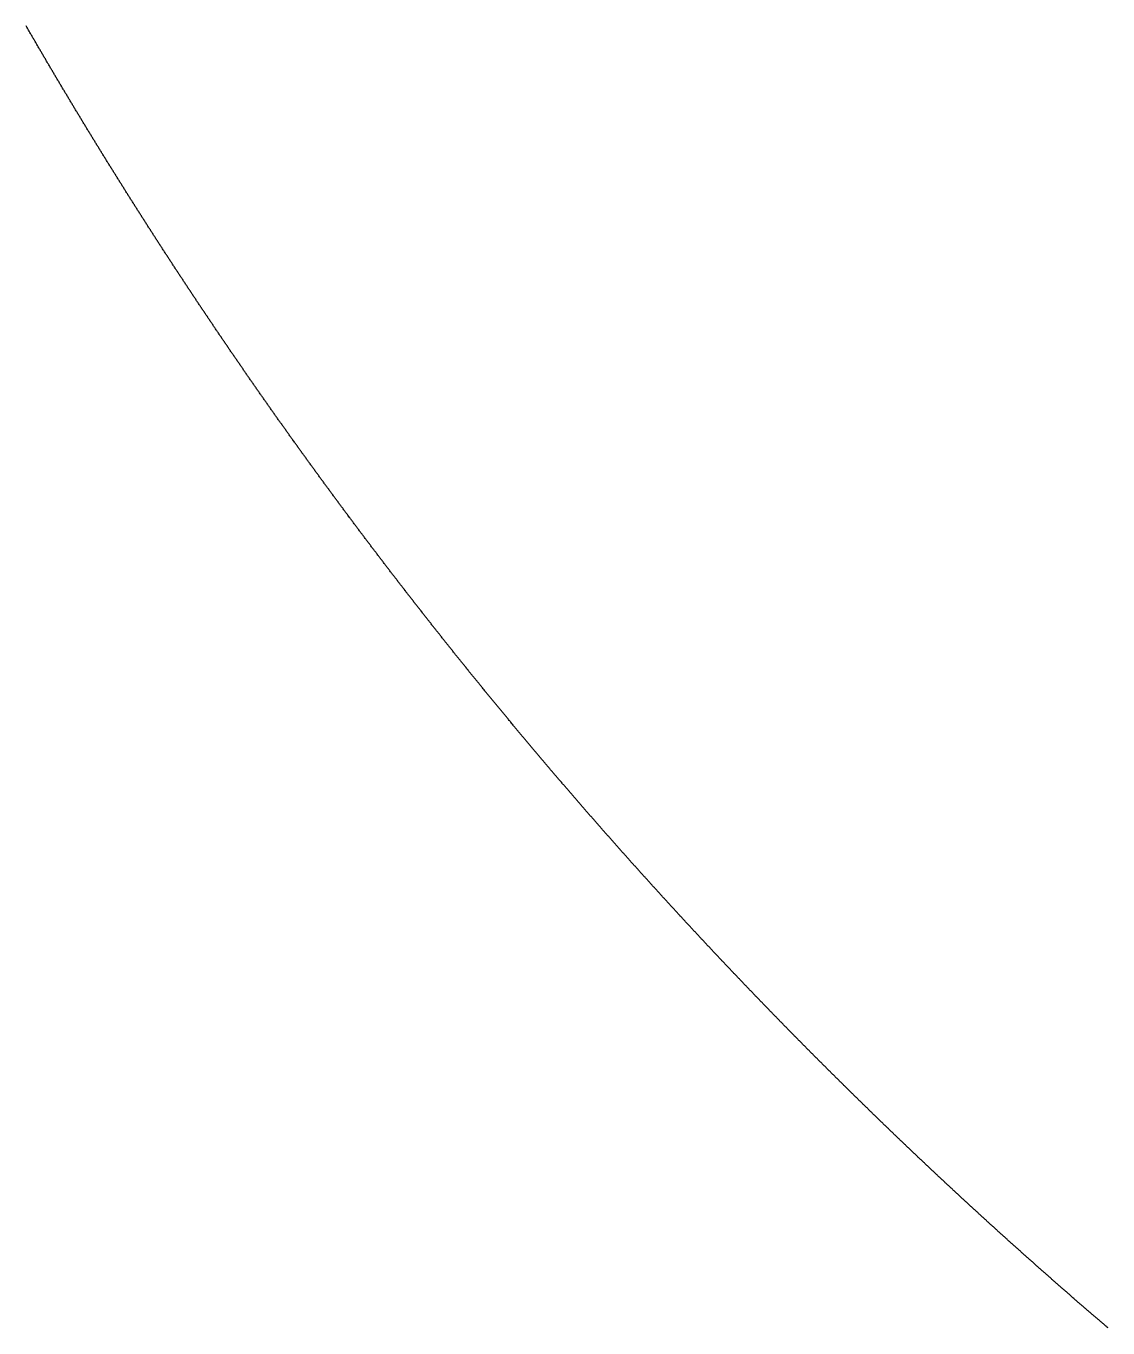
# Model space of a CAD drawing. Header units: metres. Extents: x -84 to 84, y -84 to 84.
# Drawn here: x -72.91 to -54.71, y -64.01 to -42.1 of the extents above; entities that cross this region are included whole.
import ezdxf

# ---------------------------------------------------------------- set-up
doc = ezdxf.new("R2010")
doc.units = ezdxf.units.M

msp = doc.modelspace()

# ---------------------------------------------------------------- linework, layer by layer
msp.add_lwpolyline([(-54.705, -64.008), (-54.716, -63.999), (-54.728, -63.989), (-54.739, -63.98), (-54.75, -63.97), (-54.761, -63.961), (-54.772, -63.951), (-54.783, -63.941), (-54.794, -63.932), (-54.806, -63.922), (-54.817, -63.913), (-54.828, -63.903), (-54.839, -63.894), (-54.85, -63.884), (-54.861, -63.874), (-54.873, -63.865), (-54.884, -63.855), (-54.895, -63.846), (-54.906, -63.836), (-54.917, -63.827), (-54.928, -63.817), (-54.939, -63.807), (-54.95, -63.798), (-54.962, -63.788), (-54.973, -63.779), (-54.984, -63.769), (-54.995, -63.76), (-55.006, -63.75), (-55.017, -63.74), (-55.028, -63.731), (-55.039, -63.721), (-55.051, -63.712), (-55.062, -63.702), (-55.073, -63.692), (-55.084, -63.683), (-55.095, -63.673), (-55.106, -63.664), (-55.117, -63.654), (-55.128, -63.644), (-55.139, -63.635), (-55.15, -63.625), (-55.162, -63.615), (-55.173, -63.606), (-55.184, -63.596), (-55.195, -63.587), (-55.206, -63.577), (-55.217, -63.567), (-55.228, -63.558), (-55.239, -63.548), (-55.25, -63.538), (-55.261, -63.529), (-55.272, -63.519), (-55.283, -63.51), (-55.295, -63.5), (-55.306, -63.49), (-55.317, -63.481), (-55.328, -63.471), (-55.339, -63.461), (-55.35, -63.452), (-55.361, -63.442), (-55.372, -63.432), (-55.383, -63.423), (-55.394, -63.413), (-55.405, -63.403), (-55.416, -63.394), (-55.427, -63.384), (-55.438, -63.374), (-55.449, -63.365), (-55.46, -63.355), (-55.472, -63.345), (-55.483, -63.336), (-55.494, -63.326), (-55.505, -63.316), (-55.516, -63.307), (-55.527, -63.297), (-55.538, -63.287), (-55.549, -63.278), (-55.56, -63.268), (-55.571, -63.258), (-55.582, -63.249), (-55.593, -63.239), (-55.604, -63.229), (-55.615, -63.219), (-55.626, -63.21), (-55.637, -63.2), (-55.648, -63.19), (-55.659, -63.181), (-55.67, -63.171), (-55.681, -63.161), (-55.692, -63.151), (-55.703, -63.142), (-55.714, -63.132), (-55.725, -63.122), (-55.736, -63.113), (-55.747, -63.103), (-55.758, -63.093), (-55.769, -63.083), (-55.78, -63.074), (-55.791, -63.064), (-55.802, -63.054), (-55.813, -63.045), (-55.824, -63.035), (-55.835, -63.025), (-55.846, -63.015), (-55.857, -63.006), (-55.868, -62.996), (-55.879, -62.986), (-55.89, -62.976), (-55.901, -62.967), (-55.912, -62.957), (-55.923, -62.947), (-55.934, -62.937), (-55.945, -62.928), (-55.956, -62.918), (-55.967, -62.908), (-55.978, -62.898), (-55.989, -62.889), (-56, -62.879), (-56.011, -62.869), (-56.022, -62.859), (-56.033, -62.849), (-56.044, -62.84), (-56.055, -62.83), (-56.066, -62.82), (-56.077, -62.81), (-56.088, -62.801), (-56.098, -62.791), (-56.109, -62.781), (-56.12, -62.771), (-56.131, -62.761), (-56.142, -62.752), (-56.153, -62.742), (-56.164, -62.732), (-56.175, -62.722), (-56.186, -62.712), (-56.197, -62.703), (-56.208, -62.693), (-56.219, -62.683), (-56.23, -62.673), (-56.241, -62.663), (-56.252, -62.654), (-56.263, -62.644), (-56.273, -62.634), (-56.284, -62.624), (-56.295, -62.614), (-56.306, -62.605), (-56.317, -62.595), (-56.328, -62.585), (-56.339, -62.575), (-56.35, -62.565), (-56.361, -62.555), (-56.372, -62.546), (-56.383, -62.536), (-56.394, -62.526), (-56.404, -62.516), (-56.415, -62.506), (-56.426, -62.496), (-56.437, -62.487), (-56.448, -62.477), (-56.459, -62.467), (-56.47, -62.457), (-56.481, -62.447), (-56.492, -62.437), (-56.502, -62.428), (-56.513, -62.418), (-56.524, -62.408), (-56.535, -62.398), (-56.546, -62.388), (-56.557, -62.378), (-56.568, -62.368), (-56.579, -62.358), (-56.59, -62.349), (-56.6, -62.339), (-56.611, -62.329), (-56.622, -62.319), (-56.633, -62.309), (-56.644, -62.299), (-56.655, -62.289), (-56.666, -62.279), (-56.676, -62.27), (-56.687, -62.26), (-56.698, -62.25), (-56.709, -62.24), (-56.72, -62.23), (-56.731, -62.22), (-56.742, -62.21), (-56.752, -62.2), (-56.763, -62.19), (-56.774, -62.181), (-56.785, -62.171), (-56.796, -62.161), (-56.807, -62.151), (-56.817, -62.141), (-56.828, -62.131), (-56.839, -62.121), (-56.85, -62.111), (-56.861, -62.101), (-56.872, -62.091), (-56.882, -62.081), (-56.893, -62.072), (-56.904, -62.062), (-56.915, -62.052), (-56.926, -62.042), (-56.937, -62.032), (-56.947, -62.022), (-56.958, -62.012), (-56.969, -62.002), (-56.98, -61.992), (-56.991, -61.982), (-57.001, -61.972), (-57.012, -61.962), (-57.023, -61.952), (-57.034, -61.942), (-57.045, -61.932), (-57.055, -61.922), (-57.066, -61.913), (-57.077, -61.903), (-57.088, -61.893), (-57.099, -61.883), (-57.109, -61.873), (-57.12, -61.863), (-57.131, -61.853), (-57.142, -61.843), (-57.153, -61.833), (-57.163, -61.823), (-57.174, -61.813), (-57.185, -61.803), (-57.196, -61.793), (-57.206, -61.783), (-57.217, -61.773), (-57.228, -61.763), (-57.239, -61.753), (-57.25, -61.743), (-57.26, -61.733), (-57.271, -61.723), (-57.282, -61.713), (-57.293, -61.703), (-57.303, -61.693), (-57.314, -61.683), (-57.325, -61.673), (-57.336, -61.663), (-57.346, -61.653), (-57.357, -61.643), (-57.368, -61.633), (-57.379, -61.623), (-57.389, -61.613), (-57.4, -61.603), (-57.411, -61.593), (-57.422, -61.583), (-57.432, -61.573), (-57.443, -61.563), (-57.454, -61.553), (-57.465, -61.543), (-57.475, -61.533), (-57.486, -61.523), (-57.497, -61.513), (-57.507, -61.503), (-57.518, -61.493), (-57.529, -61.483), (-57.54, -61.473), (-57.55, -61.463), (-57.561, -61.453), (-57.572, -61.443), (-57.583, -61.433), (-57.593, -61.423), (-57.604, -61.413), (-57.615, -61.403), (-57.625, -61.392), (-57.636, -61.382), (-57.647, -61.372), (-57.657, -61.362), (-57.668, -61.352), (-57.679, -61.342), (-57.69, -61.332), (-57.7, -61.322), (-57.711, -61.312), (-57.722, -61.302), (-57.732, -61.292), (-57.743, -61.282), (-57.754, -61.272), (-57.764, -61.262), (-57.775, -61.252), (-57.786, -61.241), (-57.796, -61.231), (-57.807, -61.221), (-57.818, -61.211), (-57.828, -61.201), (-57.839, -61.191), (-57.85, -61.181), (-57.86, -61.171), (-57.871, -61.161), (-57.882, -61.151), (-57.892, -61.141), (-57.903, -61.131), (-57.914, -61.12), (-57.924, -61.11), (-57.935, -61.1), (-57.946, -61.09), (-57.956, -61.08), (-57.967, -61.07), (-57.978, -61.06), (-57.988, -61.05), (-57.999, -61.04), (-58.01, -61.029), (-58.02, -61.019), (-58.031, -61.009), (-58.042, -60.999), (-58.052, -60.989), (-58.063, -60.979), (-58.073, -60.969), (-58.084, -60.959), (-58.095, -60.948), (-58.105, -60.938), (-58.116, -60.928), (-58.127, -60.918), (-58.137, -60.908), (-58.148, -60.898), (-58.158, -60.888), (-58.169, -60.877), (-58.18, -60.867), (-58.19, -60.857), (-58.201, -60.847), (-58.212, -60.837), (-58.222, -60.827), (-58.233, -60.817), (-58.243, -60.806), (-58.254, -60.796), (-58.265, -60.786), (-58.275, -60.776), (-58.286, -60.766), (-58.296, -60.756), (-58.307, -60.745), (-58.318, -60.735), (-58.328, -60.725), (-58.339, -60.715), (-58.349, -60.705), (-58.36, -60.695), (-58.37, -60.684), (-58.381, -60.674), (-58.392, -60.664), (-58.402, -60.654), (-58.413, -60.644), (-58.423, -60.633), (-58.434, -60.623), (-58.444, -60.613), (-58.455, -60.603), (-58.466, -60.593), (-58.476, -60.582), (-58.487, -60.572), (-58.497, -60.562), (-58.508, -60.552), (-58.518, -60.542), (-58.529, -60.531), (-58.54, -60.521), (-58.55, -60.511), (-58.561, -60.501), (-58.571, -60.491), (-58.582, -60.48), (-58.592, -60.47), (-58.603, -60.46), (-58.613, -60.45), (-58.624, -60.44), (-58.634, -60.429), (-58.645, -60.419), (-58.656, -60.409), (-58.666, -60.399), (-58.677, -60.388), (-58.687, -60.378), (-58.698, -60.368), (-58.708, -60.358), (-58.719, -60.347), (-58.729, -60.337), (-58.74, -60.327), (-58.75, -60.317), (-58.761, -60.306), (-58.771, -60.296), (-58.782, -60.286), (-58.792, -60.276), (-58.803, -60.265), (-58.813, -60.255), (-58.824, -60.245), (-58.834, -60.235), (-58.845, -60.224), (-58.855, -60.214), (-58.866, -60.204), (-58.876, -60.194), (-58.887, -60.183), (-58.897, -60.173), (-58.908, -60.163), (-58.918, -60.152), (-58.929, -60.142), (-58.939, -60.132), (-58.95, -60.122), (-58.96, -60.111), (-58.971, -60.101), (-58.981, -60.091), (-58.992, -60.081), (-59.002, -60.07), (-59.013, -60.06), (-59.023, -60.05), (-59.034, -60.039), (-59.044, -60.029), (-59.055, -60.019), (-59.065, -60.008), (-59.075, -59.998), (-59.086, -59.988), (-59.096, -59.978), (-59.107, -59.967), (-59.117, -59.957), (-59.128, -59.947), (-59.138, -59.936), (-59.149, -59.926), (-59.159, -59.916), (-59.17, -59.905), (-59.18, -59.895), (-59.19, -59.885), (-59.201, -59.874), (-59.211, -59.864), (-59.222, -59.854), (-59.232, -59.843), (-59.243, -59.833), (-59.253, -59.823), (-59.263, -59.812), (-59.274, -59.802), (-59.284, -59.792), (-59.295, -59.781), (-59.305, -59.771), (-59.316, -59.761), (-59.326, -59.75), (-59.336, -59.74), (-59.347, -59.73), (-59.357, -59.719), (-59.368, -59.709), (-59.378, -59.699), (-59.389, -59.688), (-59.399, -59.678), (-59.409, -59.667), (-59.42, -59.657), (-59.43, -59.647), (-59.441, -59.636), (-59.451, -59.626), (-59.461, -59.616), (-59.472, -59.605), (-59.482, -59.595), (-59.493, -59.585), (-59.503, -59.574), (-59.513, -59.564), (-59.524, -59.553), (-59.534, -59.543), (-59.544, -59.533), (-59.555, -59.522), (-59.565, -59.512), (-59.576, -59.501), (-59.586, -59.491), (-59.596, -59.481), (-59.607, -59.47), (-59.617, -59.46), (-59.627, -59.449), (-59.638, -59.439), (-59.648, -59.429), (-59.659, -59.418), (-59.669, -59.408), (-59.679, -59.397), (-59.69, -59.387), (-59.7, -59.377), (-59.71, -59.366), (-59.721, -59.356), (-59.731, -59.345), (-59.741, -59.335), (-59.752, -59.325), (-59.762, -59.314), (-59.772, -59.304), (-59.783, -59.293), (-59.793, -59.283), (-59.803, -59.272), (-59.814, -59.262), (-59.824, -59.252), (-59.834, -59.241), (-59.845, -59.231), (-59.855, -59.22), (-59.865, -59.21), (-59.876, -59.199), (-59.886, -59.189), (-59.896, -59.178), (-59.907, -59.168), (-59.917, -59.158), (-59.927, -59.147), (-59.938, -59.137), (-59.948, -59.126), (-59.958, -59.116), (-59.969, -59.105), (-59.979, -59.095), (-59.989, -59.084), (-59.999, -59.074), (-60.01, -59.063), (-60.02, -59.053), (-60.03, -59.043), (-60.041, -59.032), (-60.051, -59.022), (-60.061, -59.011), (-60.072, -59.001), (-60.082, -58.99), (-60.092, -58.98), (-60.102, -58.969), (-60.113, -58.959), (-60.123, -58.948), (-60.133, -58.938), (-60.143, -58.927), (-60.154, -58.917), (-60.164, -58.906), (-60.174, -58.896), (-60.185, -58.885), (-60.195, -58.875), (-60.205, -58.864), (-60.215, -58.854), (-60.226, -58.843), (-60.236, -58.833), (-60.246, -58.822), (-60.256, -58.812), (-60.267, -58.801), (-60.277, -58.791), (-60.287, -58.78), (-60.297, -58.77), (-60.308, -58.759), (-60.318, -58.749), (-60.328, -58.738), (-60.338, -58.728), (-60.349, -58.717), (-60.359, -58.707), (-60.369, -58.696), (-60.379, -58.685), (-60.39, -58.675), (-60.4, -58.664), (-60.41, -58.654), (-60.42, -58.643), (-60.43, -58.633), (-60.441, -58.622), (-60.451, -58.612), (-60.461, -58.601), (-60.471, -58.591), (-60.482, -58.58), (-60.492, -58.57), (-60.502, -58.559), (-60.512, -58.548), (-60.522, -58.538), (-60.533, -58.527), (-60.543, -58.517), (-60.553, -58.506), (-60.563, -58.496), (-60.573, -58.485), (-60.584, -58.474), (-60.594, -58.464), (-60.604, -58.453), (-60.614, -58.443), (-60.624, -58.432), (-60.635, -58.422), (-60.645, -58.411), (-60.655, -58.4), (-60.665, -58.39), (-60.675, -58.379), (-60.685, -58.369), (-60.696, -58.358), (-60.706, -58.348), (-60.716, -58.337), (-60.726, -58.326), (-60.736, -58.316), (-60.747, -58.305), (-60.757, -58.295), (-60.767, -58.284), (-60.777, -58.273), (-60.787, -58.263), (-60.797, -58.252), (-60.807, -58.242), (-60.818, -58.231), (-60.828, -58.22), (-60.838, -58.21), (-60.848, -58.199), (-60.858, -58.189), (-60.868, -58.178), (-60.879, -58.167), (-60.889, -58.157), (-60.899, -58.146), (-60.909, -58.135), (-60.919, -58.125), (-60.929, -58.114), (-60.939, -58.104), (-60.949, -58.093), (-60.96, -58.082), (-60.97, -58.072), (-60.98, -58.061), (-60.99, -58.05), (-61, -58.04), (-61.01, -58.029), (-61.02, -58.018), (-61.03, -58.008), (-61.041, -57.997), (-61.051, -57.987), (-61.061, -57.976), (-61.071, -57.965), (-61.081, -57.955), (-61.091, -57.944), (-61.101, -57.933), (-61.111, -57.923), (-61.121, -57.912), (-61.132, -57.901), (-61.142, -57.891), (-61.152, -57.88), (-61.162, -57.869), (-61.172, -57.859), (-61.182, -57.848), (-61.192, -57.837), (-61.202, -57.827), (-61.212, -57.816), (-61.222, -57.805), (-61.232, -57.795), (-61.242, -57.784), (-61.253, -57.773), (-61.263, -57.762), (-61.273, -57.752), (-61.283, -57.741), (-61.293, -57.73), (-61.303, -57.72), (-61.313, -57.709), (-61.323, -57.698), (-61.333, -57.688), (-61.343, -57.677), (-61.353, -57.666), (-61.363, -57.656), (-61.373, -57.645), (-61.383, -57.634), (-61.393, -57.623), (-61.403, -57.613), (-61.413, -57.602), (-61.424, -57.591), (-61.434, -57.581), (-61.444, -57.57), (-61.454, -57.559), (-61.464, -57.548), (-61.474, -57.538), (-61.484, -57.527), (-61.494, -57.516), (-61.504, -57.506), (-61.514, -57.495), (-61.524, -57.484), (-61.534, -57.473), (-61.544, -57.463), (-61.554, -57.452), (-61.564, -57.441), (-61.574, -57.43), (-61.584, -57.42), (-61.594, -57.409), (-61.604, -57.398), (-61.614, -57.387), (-61.624, -57.377), (-61.634, -57.366), (-61.644, -57.355), (-61.654, -57.344), (-61.664, -57.334), (-61.674, -57.323), (-61.684, -57.312), (-61.694, -57.301), (-61.704, -57.291), (-61.714, -57.28), (-61.724, -57.269), (-61.734, -57.258), (-61.744, -57.248), (-61.754, -57.237), (-61.764, -57.226), (-61.774, -57.215), (-61.784, -57.204), (-61.794, -57.194), (-61.804, -57.183), (-61.814, -57.172), (-61.824, -57.161), (-61.834, -57.151), (-61.844, -57.14), (-61.854, -57.129), (-61.864, -57.118), (-61.873, -57.107), (-61.883, -57.097), (-61.893, -57.086), (-61.903, -57.075), (-61.913, -57.064), (-61.923, -57.053), (-61.933, -57.043), (-61.943, -57.032), (-61.953, -57.021), (-61.963, -57.01), (-61.973, -56.999), (-61.983, -56.989), (-61.993, -56.978), (-62.003, -56.967), (-62.013, -56.956), (-62.023, -56.945), (-62.033, -56.934), (-62.042, -56.924), (-62.052, -56.913), (-62.062, -56.902), (-62.072, -56.891), (-62.082, -56.88), (-62.092, -56.87), (-62.102, -56.859), (-62.112, -56.848), (-62.122, -56.837), (-62.132, -56.826), (-62.142, -56.815), (-62.152, -56.805), (-62.161, -56.794), (-62.171, -56.783), (-62.181, -56.772), (-62.191, -56.761), (-62.201, -56.75), (-62.211, -56.739), (-62.221, -56.729), (-62.231, -56.718), (-62.241, -56.707), (-62.25, -56.696), (-62.26, -56.685), (-62.27, -56.674), (-62.28, -56.663), (-62.29, -56.653), (-62.3, -56.642), (-62.31, -56.631), (-62.32, -56.62), (-62.33, -56.609), (-62.339, -56.598), (-62.349, -56.587), (-62.359, -56.576), (-62.369, -56.566), (-62.379, -56.555), (-62.389, -56.544), (-62.399, -56.533), (-62.408, -56.522), (-62.418, -56.511), (-62.428, -56.5), (-62.438, -56.489), (-62.448, -56.479), (-62.458, -56.468), (-62.468, -56.457), (-62.477, -56.446), (-62.487, -56.435), (-62.497, -56.424), (-62.507, -56.413), (-62.517, -56.402), (-62.527, -56.391), (-62.536, -56.38), (-62.546, -56.369), (-62.556, -56.359), (-62.566, -56.348), (-62.576, -56.337), (-62.585, -56.326), (-62.595, -56.315), (-62.605, -56.304), (-62.615, -56.293), (-62.625, -56.282), (-62.635, -56.271), (-62.644, -56.26), (-62.654, -56.249), (-62.664, -56.238), (-62.674, -56.228), (-62.684, -56.217), (-62.693, -56.206), (-62.703, -56.195), (-62.713, -56.184), (-62.723, -56.173), (-62.733, -56.162), (-62.742, -56.151), (-62.752, -56.14), (-62.762, -56.129), (-62.772, -56.118), (-62.782, -56.107), (-62.791, -56.096), (-62.801, -56.085), (-62.811, -56.074), (-62.821, -56.063), (-62.83, -56.052), (-62.84, -56.041), (-62.85, -56.03), (-62.86, -56.019), (-62.869, -56.009), (-62.879, -55.998), (-62.889, -55.987), (-62.899, -55.976), (-62.909, -55.965), (-62.918, -55.954), (-62.928, -55.943), (-62.938, -55.932), (-62.948, -55.921), (-62.957, -55.91), (-62.967, -55.899), (-62.977, -55.888), (-62.987, -55.877), (-62.996, -55.866), (-63.006, -55.855), (-63.016, -55.844), (-63.025, -55.833), (-63.035, -55.822), (-63.045, -55.811), (-63.055, -55.8), (-63.064, -55.789), (-63.074, -55.778), (-63.084, -55.767), (-63.094, -55.756), (-63.103, -55.745), (-63.113, -55.734), (-63.123, -55.723), (-63.132, -55.712), (-63.142, -55.701), (-63.152, -55.69), (-63.162, -55.679), (-63.171, -55.668), (-63.181, -55.657), (-63.191, -55.646), (-63.2, -55.635), (-63.21, -55.624), (-63.22, -55.613), (-63.229, -55.602), (-63.239, -55.591), (-63.249, -55.58), (-63.259, -55.568), (-63.268, -55.557), (-63.278, -55.546), (-63.288, -55.535), (-63.297, -55.524), (-63.307, -55.513), (-63.317, -55.502), (-63.326, -55.491), (-63.336, -55.48), (-63.346, -55.469), (-63.355, -55.458), (-63.365, -55.447), (-63.375, -55.436), (-63.384, -55.425), (-63.394, -55.414), (-63.404, -55.403), (-63.413, -55.392), (-63.423, -55.381), (-63.433, -55.37), (-63.442, -55.359), (-63.452, -55.347), (-63.462, -55.336), (-63.471, -55.325), (-63.481, -55.314), (-63.491, -55.303), (-63.5, -55.292), (-63.51, -55.281), (-63.519, -55.27), (-63.529, -55.259), (-63.539, -55.248), (-63.548, -55.237), (-63.558, -55.226), (-63.568, -55.215), (-63.577, -55.203), (-63.587, -55.192), (-63.596, -55.181), (-63.606, -55.17), (-63.616, -55.159), (-63.625, -55.148), (-63.635, -55.137), (-63.645, -55.126), (-63.654, -55.115), (-63.664, -55.104), (-63.673, -55.092), (-63.683, -55.081), (-63.693, -55.07), (-63.702, -55.059), (-63.712, -55.048), (-63.721, -55.037), (-63.731, -55.026), (-63.741, -55.015), (-63.75, -55.004), (-63.76, -54.992), (-63.769, -54.981), (-63.779, -54.97), (-63.788, -54.959), (-63.798, -54.948), (-63.808, -54.937), (-63.817, -54.926), (-63.827, -54.915), (-63.836, -54.903), (-63.846, -54.892), (-63.856, -54.881), (-63.865, -54.87), (-63.875, -54.859), (-63.884, -54.848), (-63.894, -54.837), (-63.903, -54.825), (-63.913, -54.814), (-63.922, -54.803), (-63.932, -54.792), (-63.942, -54.781), (-63.951, -54.77), (-63.961, -54.758), (-63.97, -54.747), (-63.98, -54.736), (-63.989, -54.725), (-63.999, -54.714), (-64.008, -54.703), (-64.018, -54.692), (-64.027, -54.68), (-64.037, -54.669), (-64.046, -54.658), (-64.056, -54.647), (-64.066, -54.636), (-64.075, -54.624), (-64.085, -54.613), (-64.094, -54.602), (-64.104, -54.591), (-64.113, -54.58), (-64.123, -54.569), (-64.132, -54.557), (-64.142, -54.546), (-64.151, -54.535), (-64.161, -54.524), (-64.17, -54.513), (-64.18, -54.501), (-64.189, -54.49), (-64.199, -54.479), (-64.208, -54.468), (-64.218, -54.457), (-64.227, -54.445), (-64.237, -54.434), (-64.246, -54.423), (-64.256, -54.412), (-64.265, -54.401), (-64.275, -54.389), (-64.284, -54.378), (-64.294, -54.367), (-64.303, -54.356), (-64.313, -54.345), (-64.322, -54.333), (-64.331, -54.322), (-64.341, -54.311), (-64.35, -54.3), (-64.36, -54.288), (-64.369, -54.277), (-64.379, -54.266), (-64.388, -54.255), (-64.398, -54.243), (-64.407, -54.232), (-64.417, -54.221), (-64.426, -54.21), (-64.436, -54.199), (-64.445, -54.187), (-64.454, -54.176), (-64.464, -54.165), (-64.473, -54.154), (-64.483, -54.142), (-64.492, -54.131), (-64.502, -54.12), (-64.511, -54.109), (-64.52, -54.097), (-64.53, -54.086), (-64.539, -54.075), (-64.549, -54.064), (-64.558, -54.052), (-64.568, -54.041), (-64.577, -54.03), (-64.586, -54.018), (-64.596, -54.007), (-64.605, -53.996), (-64.615, -53.985), (-64.624, -53.973), (-64.634, -53.962), (-64.643, -53.951), (-64.652, -53.94), (-64.662, -53.928), (-64.671, -53.917), (-64.681, -53.906), (-64.69, -53.894), (-64.699, -53.883), (-64.709, -53.872), (-64.718, -53.861), (-64.727, -53.849), (-64.737, -53.838), (-64.746, -53.827), (-64.756, -53.815), (-64.765, -53.804), (-64.774, -53.793), (-64.784, -53.782), (-64.793, -53.77), (-64.803, -53.759), (-64.812, -53.748), (-64.821, -53.736), (-64.831, -53.725), (-64.84, -53.714), (-64.849, -53.702), (-64.859, -53.691), (-64.868, -53.68), (-64.877, -53.668), (-64.887, -53.657), (-64.896, -53.646), (-64.905, -53.634), (-64.915, -53.623), (-64.924, -53.612), (-64.934, -53.601), (-64.943, -53.589), (-64.952, -53.578), (-64.962, -53.567), (-64.971, -53.555), (-64.98, -53.544), (-64.99, -53.533), (-64.999, -53.521), (-65.008, -53.51), (-65.018, -53.498), (-65.027, -53.487), (-65.036, -53.476), (-65.046, -53.464), (-65.055, -53.453), (-65.064, -53.442), (-65.073, -53.43), (-65.083, -53.419), (-65.092, -53.408), (-65.101, -53.396), (-65.111, -53.385), (-65.12, -53.374), (-65.129, -53.362), (-65.139, -53.351), (-65.148, -53.34), (-65.157, -53.328), (-65.167, -53.317), (-65.176, -53.305), (-65.185, -53.294), (-65.194, -53.283), (-65.204, -53.271), (-65.213, -53.26), (-65.222, -53.249), (-65.232, -53.237), (-65.241, -53.226), (-65.25, -53.214), (-65.259, -53.203), (-65.269, -53.192), (-65.278, -53.18), (-65.287, -53.169), (-65.296, -53.158), (-65.306, -53.146), (-65.315, -53.135), (-65.324, -53.123), (-65.334, -53.112), (-65.343, -53.101), (-65.352, -53.089), (-65.361, -53.078), (-65.371, -53.066), (-65.38, -53.055), (-65.389, -53.044), (-65.398, -53.032), (-65.408, -53.021), (-65.417, -53.009), (-65.426, -52.998), (-65.435, -52.986), (-65.444, -52.975), (-65.454, -52.964), (-65.463, -52.952), (-65.472, -52.941), (-65.481, -52.929), (-65.491, -52.918), (-65.5, -52.907), (-65.509, -52.895), (-65.518, -52.884), (-65.527, -52.872), (-65.537, -52.861), (-65.546, -52.849), (-65.555, -52.838), (-65.564, -52.826), (-65.574, -52.815), (-65.583, -52.804), (-65.592, -52.792), (-65.601, -52.781), (-65.61, -52.769), (-65.62, -52.758), (-65.629, -52.746), (-65.638, -52.735), (-65.647, -52.723), (-65.656, -52.712), (-65.666, -52.701), (-65.675, -52.689), (-65.684, -52.678), (-65.693, -52.666), (-65.702, -52.655), (-65.711, -52.643), (-65.721, -52.632), (-65.73, -52.62), (-65.739, -52.609), (-65.748, -52.597), (-65.757, -52.586), (-65.766, -52.574), (-65.776, -52.563), (-65.785, -52.552), (-65.794, -52.54), (-65.803, -52.529), (-65.812, -52.517), (-65.821, -52.506), (-65.831, -52.494), (-65.84, -52.483), (-65.849, -52.471), (-65.858, -52.46), (-65.867, -52.448), (-65.876, -52.437), (-65.885, -52.425), (-65.895, -52.414), (-65.904, -52.402), (-65.913, -52.391), (-65.922, -52.379), (-65.931, -52.368), (-65.94, -52.356), (-65.949, -52.345), (-65.958, -52.333), (-65.968, -52.322), (-65.977, -52.31), (-65.986, -52.299), (-65.995, -52.287), (-66.004, -52.276), (-66.013, -52.264), (-66.022, -52.253), (-66.031, -52.241), (-66.041, -52.23), (-66.05, -52.218), (-66.059, -52.207), (-66.068, -52.195), (-66.077, -52.183), (-66.086, -52.172), (-66.095, -52.16), (-66.104, -52.149), (-66.113, -52.137), (-66.122, -52.126), (-66.131, -52.114), (-66.141, -52.103), (-66.15, -52.091), (-66.159, -52.08), (-66.168, -52.068), (-66.177, -52.057), (-66.186, -52.045), (-66.195, -52.034), (-66.204, -52.022), (-66.213, -52.01), (-66.222, -51.999), (-66.231, -51.987), (-66.24, -51.976), (-66.249, -51.964), (-66.258, -51.953), (-66.267, -51.941), (-66.277, -51.93), (-66.286, -51.918), (-66.295, -51.906), (-66.304, -51.895), (-66.313, -51.883), (-66.322, -51.872), (-66.331, -51.86), (-66.34, -51.849), (-66.349, -51.837), (-66.358, -51.825), (-66.367, -51.814), (-66.376, -51.802), (-66.385, -51.791), (-66.394, -51.779), (-66.403, -51.767), (-66.412, -51.756), (-66.421, -51.744), (-66.43, -51.733), (-66.439, -51.721), (-66.448, -51.71), (-66.457, -51.698), (-66.466, -51.686), (-66.475, -51.675), (-66.484, -51.663), (-66.493, -51.652), (-66.502, -51.64), (-66.511, -51.628), (-66.52, -51.617), (-66.529, -51.605), (-66.538, -51.594), (-66.547, -51.582), (-66.556, -51.57), (-66.565, -51.559), (-66.574, -51.547), (-66.583, -51.535), (-66.592, -51.524), (-66.601, -51.512), (-66.61, -51.501), (-66.619, -51.489), (-66.628, -51.477), (-66.637, -51.466), (-66.646, -51.454), (-66.655, -51.443), (-66.664, -51.431), (-66.673, -51.419), (-66.682, -51.408), (-66.691, -51.396), (-66.7, -51.384), (-66.709, -51.373), (-66.718, -51.361), (-66.727, -51.349), (-66.736, -51.338), (-66.745, -51.326), (-66.753, -51.315), (-66.762, -51.303), (-66.771, -51.291), (-66.78, -51.28), (-66.789, -51.268), (-66.798, -51.256), (-66.807, -51.245), (-66.816, -51.233), (-66.825, -51.221), (-66.834, -51.21), (-66.843, -51.198), (-66.852, -51.186), (-66.861, -51.175), (-66.87, -51.163), (-66.878, -51.151), (-66.887, -51.14), (-66.896, -51.128), (-66.905, -51.116), (-66.914, -51.105), (-66.923, -51.093), (-66.932, -51.081), (-66.941, -51.07), (-66.95, -51.058), (-66.959, -51.046), (-66.968, -51.035), (-66.976, -51.023), (-66.985, -51.011), (-66.994, -51), (-67.003, -50.988), (-67.012, -50.976), (-67.021, -50.964), (-67.03, -50.953), (-67.039, -50.941), (-67.048, -50.929), (-67.056, -50.918), (-67.065, -50.906), (-67.074, -50.894), (-67.083, -50.883), (-67.092, -50.871), (-67.101, -50.859), (-67.11, -50.847), (-67.118, -50.836), (-67.127, -50.824), (-67.136, -50.812), (-67.145, -50.801), (-67.154, -50.789), (-67.163, -50.777), (-67.172, -50.765), (-67.18, -50.754), (-67.189, -50.742), (-67.198, -50.73), (-67.207, -50.719), (-67.216, -50.707), (-67.225, -50.695), (-67.233, -50.683), (-67.242, -50.672), (-67.251, -50.66), (-67.26, -50.648), (-67.269, -50.636), (-67.278, -50.625), (-67.286, -50.613), (-67.295, -50.601), (-67.304, -50.59), (-67.313, -50.578), (-67.322, -50.566), (-67.331, -50.554), (-67.339, -50.543), (-67.348, -50.531), (-67.357, -50.519), (-67.366, -50.507), (-67.375, -50.496), (-67.383, -50.484), (-67.392, -50.472), (-67.401, -50.46), (-67.41, -50.449), (-67.419, -50.437), (-67.427, -50.425), (-67.436, -50.413), (-67.445, -50.401), (-67.454, -50.39), (-67.462, -50.378), (-67.471, -50.366), (-67.48, -50.354), (-67.489, -50.343), (-67.498, -50.331), (-67.506, -50.319), (-67.515, -50.307), (-67.524, -50.296), (-67.533, -50.284), (-67.541, -50.272), (-67.55, -50.26), (-67.559, -50.248), (-67.568, -50.237), (-67.576, -50.225), (-67.585, -50.213), (-67.594, -50.201), (-67.603, -50.189), (-67.611, -50.178), (-67.62, -50.166), (-67.629, -50.154), (-67.638, -50.142), (-67.646, -50.13), (-67.655, -50.119), (-67.664, -50.107), (-67.673, -50.095), (-67.681, -50.083), (-67.69, -50.071), (-67.699, -50.06), (-67.708, -50.048), (-67.716, -50.036), (-67.725, -50.024), (-67.734, -50.012), (-67.742, -50.001), (-67.751, -49.989), (-67.76, -49.977), (-67.769, -49.965), (-67.777, -49.953), (-67.786, -49.941), (-67.795, -49.93), (-67.803, -49.918), (-67.812, -49.906), (-67.821, -49.894), (-67.829, -49.882), (-67.838, -49.87), (-67.847, -49.859), (-67.856, -49.847), (-67.856, -49.847), (-67.864, -49.835), (-67.873, -49.823), (-67.882, -49.811), (-67.89, -49.799), (-67.899, -49.788), (-67.908, -49.776), (-67.916, -49.764), (-67.925, -49.752), (-67.934, -49.74), (-67.942, -49.728), (-67.951, -49.717), (-67.96, -49.705), (-67.968, -49.693), (-67.977, -49.681), (-67.986, -49.669), (-67.994, -49.657), (-68.003, -49.645), (-68.011, -49.634), (-68.02, -49.622), (-68.029, -49.61), (-68.037, -49.598), (-68.046, -49.586), (-68.055, -49.574), (-68.063, -49.562), (-68.072, -49.551), (-68.081, -49.539), (-68.089, -49.527), (-68.098, -49.515), (-68.106, -49.503), (-68.115, -49.491), (-68.124, -49.479), (-68.132, -49.467), (-68.141, -49.456), (-68.15, -49.444), (-68.158, -49.432), (-68.167, -49.42), (-68.175, -49.408), (-68.184, -49.396), (-68.193, -49.384), (-68.201, -49.372), (-68.21, -49.36), (-68.218, -49.349), (-68.227, -49.337), (-68.236, -49.325), (-68.244, -49.313), (-68.253, -49.301), (-68.261, -49.289), (-68.27, -49.277), (-68.279, -49.265), (-68.287, -49.253), (-68.296, -49.241), (-68.304, -49.23), (-68.313, -49.218), (-68.321, -49.206), (-68.33, -49.194), (-68.339, -49.182), (-68.347, -49.17), (-68.356, -49.158), (-68.364, -49.146), (-68.373, -49.134), (-68.381, -49.122), (-68.39, -49.11), (-68.398, -49.098), (-68.407, -49.086), (-68.416, -49.075), (-68.424, -49.063), (-68.433, -49.051), (-68.441, -49.039), (-68.45, -49.027), (-68.458, -49.015), (-68.467, -49.003), (-68.475, -48.991), (-68.484, -48.979), (-68.492, -48.967), (-68.501, -48.955), (-68.509, -48.943), (-68.518, -48.931), (-68.527, -48.919), (-68.535, -48.907), (-68.544, -48.895), (-68.552, -48.883), (-68.561, -48.872), (-68.569, -48.86), (-68.578, -48.848), (-68.586, -48.836), (-68.595, -48.824), (-68.603, -48.812), (-68.612, -48.8), (-68.62, -48.788), (-68.629, -48.776), (-68.637, -48.764), (-68.646, -48.752), (-68.654, -48.74), (-68.663, -48.728), (-68.671, -48.716), (-68.68, -48.704), (-68.688, -48.692), (-68.697, -48.68), (-68.705, -48.668), (-68.714, -48.656), (-68.722, -48.644), (-68.73, -48.632), (-68.739, -48.62), (-68.747, -48.608), (-68.756, -48.596), (-68.764, -48.584), (-68.773, -48.572), (-68.781, -48.56), (-68.79, -48.548), (-68.798, -48.536), (-68.807, -48.524), (-68.815, -48.512), (-68.824, -48.5), (-68.832, -48.488), (-68.84, -48.476), (-68.849, -48.464), (-68.857, -48.452), (-68.866, -48.44), (-68.874, -48.428), (-68.883, -48.416), (-68.891, -48.404), (-68.899, -48.392), (-68.908, -48.38), (-68.916, -48.368), (-68.925, -48.356), (-68.933, -48.344), (-68.942, -48.332), (-68.95, -48.32), (-68.958, -48.308), (-68.967, -48.296), (-68.975, -48.284), (-68.984, -48.272), (-68.992, -48.26), (-69.001, -48.248), (-69.009, -48.236), (-69.017, -48.224), (-69.026, -48.212), (-69.034, -48.2), (-69.043, -48.188), (-69.051, -48.176), (-69.059, -48.164), (-69.068, -48.152), (-69.076, -48.139), (-69.084, -48.127), (-69.093, -48.115), (-69.101, -48.103), (-69.11, -48.091), (-69.118, -48.079), (-69.126, -48.067), (-69.135, -48.055), (-69.143, -48.043), (-69.151, -48.031), (-69.16, -48.019), (-69.168, -48.007), (-69.177, -47.995), (-69.185, -47.983), (-69.193, -47.971), (-69.202, -47.959), (-69.21, -47.947), (-69.218, -47.934), (-69.227, -47.922), (-69.235, -47.91), (-69.243, -47.898), (-69.252, -47.886), (-69.26, -47.874), (-69.268, -47.862), (-69.277, -47.85), (-69.285, -47.838), (-69.293, -47.826), (-69.302, -47.814), (-69.31, -47.802), (-69.318, -47.79), (-69.327, -47.777), (-69.335, -47.765), (-69.343, -47.753), (-69.352, -47.741), (-69.36, -47.729), (-69.368, -47.717), (-69.377, -47.705), (-69.385, -47.693), (-69.393, -47.681), (-69.402, -47.669), (-69.41, -47.656), (-69.418, -47.644), (-69.426, -47.632), (-69.435, -47.62), (-69.443, -47.608), (-69.451, -47.596), (-69.46, -47.584), (-69.468, -47.572), (-69.476, -47.56), (-69.484, -47.547), (-69.493, -47.535), (-69.501, -47.523), (-69.509, -47.511), (-69.518, -47.499), (-69.526, -47.487), (-69.534, -47.475), (-69.542, -47.463), (-69.551, -47.45), (-69.559, -47.438), (-69.567, -47.426), (-69.575, -47.414), (-69.584, -47.402), (-69.592, -47.39), (-69.6, -47.378), (-69.608, -47.366), (-69.617, -47.353), (-69.625, -47.341), (-69.633, -47.329), (-69.641, -47.317), (-69.65, -47.305), (-69.658, -47.293), (-69.666, -47.281), (-69.674, -47.268), (-69.683, -47.256), (-69.691, -47.244), (-69.699, -47.232), (-69.707, -47.22), (-69.716, -47.208), (-69.724, -47.195), (-69.732, -47.183), (-69.74, -47.171), (-69.748, -47.159), (-69.757, -47.147), (-69.765, -47.135), (-69.773, -47.122), (-69.781, -47.11), (-69.79, -47.098), (-69.798, -47.086), (-69.806, -47.074), (-69.814, -47.062), (-69.822, -47.049), (-69.831, -47.037), (-69.839, -47.025), (-69.847, -47.013), (-69.855, -47.001), (-69.863, -46.988), (-69.871, -46.976), (-69.88, -46.964), (-69.888, -46.952), (-69.896, -46.94), (-69.904, -46.928), (-69.912, -46.915), (-69.921, -46.903), (-69.929, -46.891), (-69.937, -46.879), (-69.945, -46.867), (-69.953, -46.854), (-69.961, -46.842), (-69.97, -46.83), (-69.978, -46.818), (-69.986, -46.806), (-69.994, -46.793), (-70.002, -46.781), (-70.01, -46.769), (-70.018, -46.757), (-70.027, -46.745), (-70.035, -46.732), (-70.043, -46.72), (-70.051, -46.708), (-70.059, -46.696), (-70.067, -46.683), (-70.075, -46.671), (-70.084, -46.659), (-70.092, -46.647), (-70.1, -46.635), (-70.108, -46.622), (-70.116, -46.61), (-70.124, -46.598), (-70.132, -46.586), (-70.14, -46.573), (-70.149, -46.561), (-70.157, -46.549), (-70.165, -46.537), (-70.173, -46.524), (-70.181, -46.512), (-70.189, -46.5), (-70.197, -46.488), (-70.205, -46.475), (-70.213, -46.463), (-70.221, -46.451), (-70.23, -46.439), (-70.238, -46.426), (-70.246, -46.414), (-70.254, -46.402), (-70.262, -46.39), (-70.27, -46.377), (-70.278, -46.365), (-70.286, -46.353), (-70.294, -46.341), (-70.302, -46.328), (-70.31, -46.316), (-70.318, -46.304), (-70.326, -46.292), (-70.335, -46.279), (-70.343, -46.267), (-70.351, -46.255), (-70.359, -46.243), (-70.367, -46.23), (-70.375, -46.218), (-70.383, -46.206), (-70.391, -46.193), (-70.399, -46.181), (-70.407, -46.169), (-70.415, -46.157), (-70.423, -46.144), (-70.431, -46.132), (-70.439, -46.12), (-70.447, -46.107), (-70.455, -46.095), (-70.463, -46.083), (-70.471, -46.071), (-70.479, -46.058), (-70.487, -46.046), (-70.495, -46.034), (-70.503, -46.021), (-70.511, -46.009), (-70.519, -45.997), (-70.527, -45.985), (-70.535, -45.972), (-70.543, -45.96), (-70.551, -45.948), (-70.559, -45.935), (-70.567, -45.923), (-70.575, -45.911), (-70.583, -45.898), (-70.591, -45.886), (-70.599, -45.874), (-70.607, -45.861), (-70.615, -45.849), (-70.623, -45.837), (-70.631, -45.824), (-70.639, -45.812), (-70.647, -45.8), (-70.655, -45.788), (-70.663, -45.775), (-70.671, -45.763), (-70.679, -45.751), (-70.687, -45.738), (-70.695, -45.726), (-70.703, -45.714), (-70.711, -45.701), (-70.719, -45.689), (-70.727, -45.677), (-70.735, -45.664), (-70.743, -45.652), (-70.751, -45.64), (-70.759, -45.627), (-70.767, -45.615), (-70.775, -45.603), (-70.783, -45.59), (-70.791, -45.578), (-70.799, -45.565), (-70.806, -45.553), (-70.814, -45.541), (-70.822, -45.528), (-70.83, -45.516), (-70.838, -45.504), (-70.846, -45.491), (-70.854, -45.479), (-70.862, -45.467), (-70.87, -45.454), (-70.878, -45.442), (-70.886, -45.43), (-70.894, -45.417), (-70.902, -45.405), (-70.909, -45.392), (-70.917, -45.38), (-70.925, -45.368), (-70.933, -45.355), (-70.941, -45.343), (-70.949, -45.331), (-70.957, -45.318), (-70.965, -45.306), (-70.973, -45.293), (-70.981, -45.281), (-70.988, -45.269), (-70.996, -45.256), (-71.004, -45.244), (-71.012, -45.232), (-71.02, -45.219), (-71.028, -45.207), (-71.036, -45.194), (-71.044, -45.182), (-71.051, -45.17), (-71.059, -45.157), (-71.067, -45.145), (-71.075, -45.132), (-71.083, -45.12), (-71.091, -45.108), (-71.099, -45.095), (-71.107, -45.083), (-71.114, -45.07), (-71.122, -45.058), (-71.13, -45.046), (-71.138, -45.033), (-71.146, -45.021), (-71.154, -45.008), (-71.161, -44.996), (-71.169, -44.984), (-71.177, -44.971), (-71.185, -44.959), (-71.193, -44.946), (-71.201, -44.934), (-71.208, -44.921), (-71.216, -44.909), (-71.224, -44.897), (-71.232, -44.884), (-71.24, -44.872), (-71.248, -44.859), (-71.255, -44.847), (-71.263, -44.834), (-71.271, -44.822), (-71.279, -44.81), (-71.287, -44.797), (-71.294, -44.785), (-71.302, -44.772), (-71.31, -44.76), (-71.318, -44.747), (-71.326, -44.735), (-71.333, -44.723), (-71.341, -44.71), (-71.349, -44.698), (-71.357, -44.685), (-71.365, -44.673), (-71.372, -44.66), (-71.38, -44.648), (-71.388, -44.635), (-71.396, -44.623), (-71.403, -44.61), (-71.411, -44.598), (-71.419, -44.586), (-71.427, -44.573), (-71.434, -44.561), (-71.442, -44.548), (-71.45, -44.536), (-71.458, -44.523), (-71.466, -44.511), (-71.473, -44.498), (-71.481, -44.486), (-71.489, -44.473), (-71.497, -44.461), (-71.504, -44.448), (-71.512, -44.436), (-71.52, -44.423), (-71.527, -44.411), (-71.535, -44.399), (-71.543, -44.386), (-71.551, -44.374), (-71.558, -44.361), (-71.566, -44.349), (-71.574, -44.336), (-71.582, -44.324), (-71.589, -44.311), (-71.597, -44.299), (-71.605, -44.286), (-71.612, -44.274), (-71.62, -44.261), (-71.628, -44.249), (-71.636, -44.236), (-71.643, -44.224), (-71.651, -44.211), (-71.659, -44.199), (-71.666, -44.186), (-71.674, -44.174), (-71.682, -44.161), (-71.689, -44.149), (-71.697, -44.136), (-71.705, -44.124), (-71.713, -44.111), (-71.72, -44.099), (-71.728, -44.086), (-71.736, -44.074), (-71.743, -44.061), (-71.751, -44.049), (-71.759, -44.036), (-71.766, -44.024), (-71.774, -44.011), (-71.782, -43.999), (-71.789, -43.986), (-71.797, -43.973), (-71.805, -43.961), (-71.812, -43.948), (-71.82, -43.936), (-71.828, -43.923), (-71.835, -43.911), (-71.843, -43.898), (-71.851, -43.886), (-71.858, -43.873), (-71.866, -43.861), (-71.873, -43.848), (-71.881, -43.836), (-71.889, -43.823), (-71.896, -43.811), (-71.904, -43.798), (-71.912, -43.785), (-71.919, -43.773), (-71.927, -43.76), (-71.935, -43.748), (-71.942, -43.735), (-71.95, -43.723), (-71.957, -43.71), (-71.965, -43.698), (-71.973, -43.685), (-71.98, -43.672), (-71.988, -43.66), (-71.995, -43.647), (-72.003, -43.635), (-72.011, -43.622), (-72.018, -43.61), (-72.026, -43.597), (-72.033, -43.585), (-72.041, -43.572), (-72.049, -43.559), (-72.056, -43.547), (-72.064, -43.534), (-72.071, -43.522), (-72.079, -43.509), (-72.087, -43.497), (-72.094, -43.484), (-72.102, -43.471), (-72.109, -43.459), (-72.117, -43.446), (-72.124, -43.434), (-72.132, -43.421), (-72.139, -43.408), (-72.147, -43.396), (-72.155, -43.383), (-72.162, -43.371), (-72.17, -43.358), (-72.177, -43.346), (-72.185, -43.333), (-72.192, -43.32), (-72.2, -43.308), (-72.207, -43.295), (-72.215, -43.283), (-72.223, -43.27), (-72.23, -43.257), (-72.238, -43.245), (-72.245, -43.232), (-72.253, -43.22), (-72.26, -43.207), (-72.268, -43.194), (-72.275, -43.182), (-72.283, -43.169), (-72.29, -43.157), (-72.298, -43.144), (-72.305, -43.131), (-72.313, -43.119), (-72.32, -43.106), (-72.328, -43.093), (-72.335, -43.081), (-72.343, -43.068), (-72.35, -43.056), (-72.358, -43.043), (-72.365, -43.03), (-72.373, -43.018), (-72.38, -43.005), (-72.388, -42.992), (-72.395, -42.98), (-72.403, -42.967), (-72.41, -42.955), (-72.418, -42.942), (-72.425, -42.929), (-72.433, -42.917), (-72.44, -42.904), (-72.448, -42.891), (-72.455, -42.879), (-72.463, -42.866), (-72.47, -42.853), (-72.478, -42.841), (-72.485, -42.828), (-72.493, -42.816), (-72.5, -42.803), (-72.507, -42.79), (-72.515, -42.778), (-72.522, -42.765), (-72.53, -42.752), (-72.537, -42.74), (-72.545, -42.727), (-72.552, -42.714), (-72.56, -42.702), (-72.567, -42.689), (-72.574, -42.676), (-72.582, -42.664), (-72.589, -42.651), (-72.597, -42.638), (-72.604, -42.626), (-72.612, -42.613), (-72.619, -42.6), (-72.626, -42.588), (-72.634, -42.575), (-72.641, -42.562), (-72.649, -42.55), (-72.656, -42.537), (-72.664, -42.524), (-72.671, -42.512), (-72.678, -42.499), (-72.686, -42.486), (-72.693, -42.474), (-72.701, -42.461), (-72.708, -42.448), (-72.715, -42.436), (-72.723, -42.423), (-72.73, -42.41), (-72.737, -42.397), (-72.745, -42.385), (-72.752, -42.372), (-72.76, -42.359), (-72.767, -42.347), (-72.774, -42.334), (-72.782, -42.321), (-72.789, -42.309), (-72.797, -42.296), (-72.804, -42.283), (-72.811, -42.271), (-72.819, -42.258), (-72.826, -42.245), (-72.833, -42.232), (-72.841, -42.22), (-72.848, -42.207), (-72.855, -42.194), (-72.863, -42.182), (-72.87, -42.169), (-72.877, -42.156), (-72.885, -42.143), (-72.892, -42.131), (-72.899, -42.118), (-72.907, -42.105), (-72.914, -42.093)])

doc.saveas('drawing.dxf')
